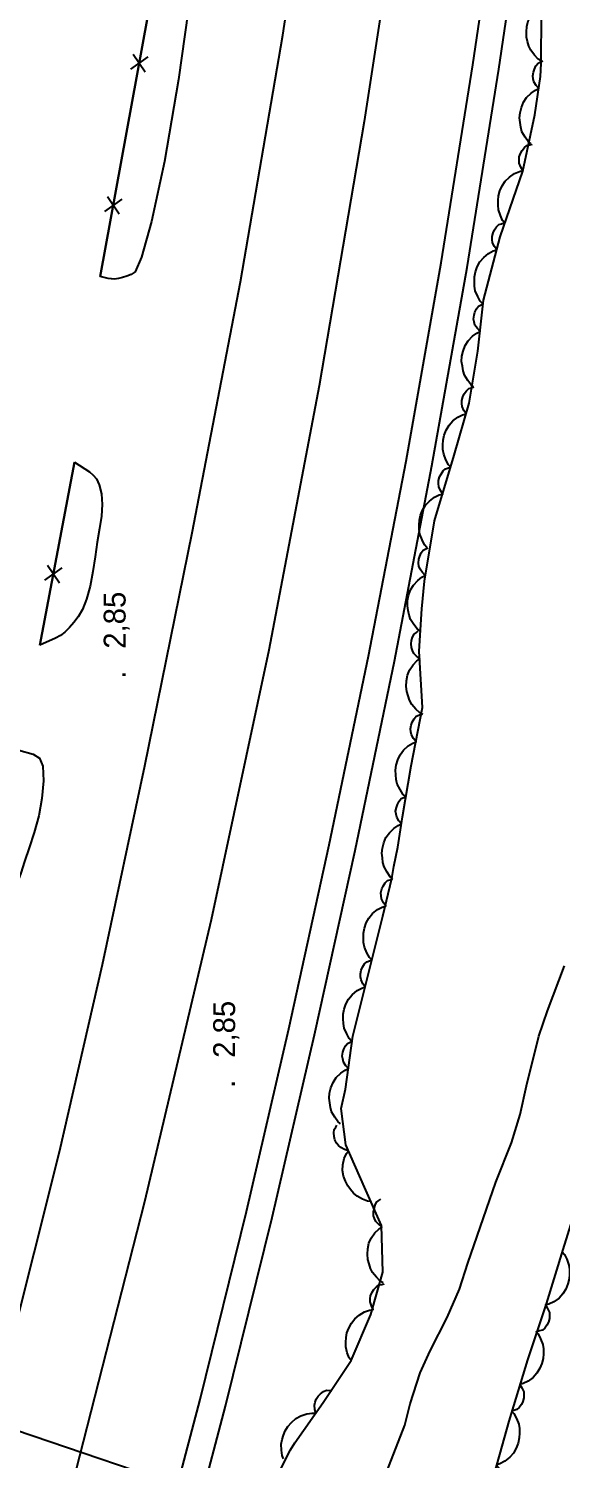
# Model space of a CAD drawing. Extents: x 731854 to 732444, y 4380981 to 4382008.
# Drawn here: x 732191.3 to 732227.8, y 4381284.5 to 4381382.4 of the extents above; entities that cross this region are included whole.
import ezdxf

# ---------------------------------------------------------------- set-up
doc = ezdxf.new("R2010")
doc.units = 0
doc.layers.get('0').update_dxf_attribs({"linetype": 'CONTINUOUS'})
for name, color, linetype in [('1', 7, 'CONTINUOUS'), ('44', 7, 'CONTINUOUS'), ('48', 7, 'CONTINUOUS'), ('53', 7, 'CONTINUOUS'), ('PATTERN_CLASS', 7, 'CONTINUOUS')]:
    doc.layers.add(name, color=color, linetype=linetype)

msp = doc.modelspace()

# ---------------------------------------------------------------- linework, layer by layer
at = {"layer": '1', "color": 0, "linetype": 'CONTINUOUS'}
for p, q in [((732199.26, 4381379.45), (732198.44, 4381380.65)), ((732198.26, 4381379.65), (732199.45, 4381380.49)), ((732196.48, 4381369.91), (732197.67, 4381370.75)), ((732197.48, 4381369.71), (732196.67, 4381370.91)), ((732192.04, 4381340.21), (732194.42, 4381352.75)), ((732192.38, 4381344.67), (732193.57, 4381345.5)), ((732193.38, 4381344.46), (732192.57, 4381345.67))]:
    msp.add_line(p, q, dxfattribs=at)
for points in [[(732196.18, 4381365.45), (732201.23, 4381393.19), (732204.22, 4381412.4), (732206.04, 4381425.94), (732207.31, 4381436.65), (732208.43, 4381446.77), (732209.44, 4381456.51), (732210.28, 4381465.62), (732211, 4381473.92), (732211.68, 4381481.29), (732212.25, 4381487.62), (732212.67, 4381492.98), (732213.06, 4381498.23), (732213.49, 4381504.13), (732213.76, 4381510.04), (732213.65, 4381515.39), (732213.19, 4381520.84), (732212.43, 4381526.92), (732211.4, 4381532.02)], [(732186.02, 4381277.19), (732189.92, 4381291.69), (732193.39, 4381305.53), (732196.33, 4381318.35), (732199.22, 4381331.94), (732202.48, 4381347.91), (732205.78, 4381365.09), (732208.68, 4381381.98), (732211.17, 4381398.46), (732213.34, 4381414.64), (732215.22, 4381430.06), (732216.85, 4381444.3), (732218.24, 4381457.58), (732219.43, 4381470.17), (732220.48, 4381481.88), (732221.42, 4381492.44)], [(732227.7, 4381488.67), (732226.84, 4381477.14), (732225.52, 4381462.81), (732223.83, 4381446.67), (732221.84, 4381429.85), (732219.59, 4381412.42), (732217.05, 4381394.35), (732214.25, 4381376.07), (732211.17, 4381357.96), (732207.72, 4381339.88), (732203.77, 4381321.41), (732199.21, 4381302.1), (732193.95, 4381281.55)], [(732199.41, 4381274.9), (732203.01, 4381288.56), (732206.18, 4381301.44), (732209.08, 4381313.94), (732211.86, 4381326.53), (732214.55, 4381339.46), (732217.12, 4381352.82), (732219.51, 4381366.38), (732221.69, 4381379.94), (732223.73, 4381393.81), (732225.69, 4381408.23), (732227.54, 4381422.75), (732229.24, 4381436.77), (732230.75, 4381450.16), (732232.05, 4381462.94), (732233.2, 4381475.48), (732234.24, 4381487.85)], [(732201.15, 4381274.42), (732204.75, 4381288.12), (732207.94, 4381301.03), (732210.84, 4381313.54), (732213.63, 4381326.15), (732216.32, 4381339.11), (732218.89, 4381352.5), (732221.29, 4381366.08), (732223.47, 4381379.66), (732225.51, 4381393.56), (732227.47, 4381408.01), (732229.33, 4381422.53), (732231.03, 4381436.57), (732232.54, 4381449.96), (732233.84, 4381462.77), (732234.99, 4381475.33), (732236.03, 4381487.69)], [(732202.4, 4381385.12), (732201.53, 4381378.94), (732200.58, 4381373.32), (732199.69, 4381369.21), (732199, 4381366.77), (732198.57, 4381365.78), (732198.29, 4381365.58), (732198, 4381365.48), (732197.7, 4381365.38), (732197.42, 4381365.31), (732197.16, 4381365.28), (732196.94, 4381365.29), (732196.71, 4381365.32), (732196.18, 4381365.45)], [(732194.42, 4381352.75), (732195.45, 4381352.08), (732195.69, 4381351.86), (732195.92, 4381351.6), (732196.11, 4381351.19), (732196.26, 4381350.58), (732196.31, 4381349.84), (732196.25, 4381349.05), (732196.13, 4381348.19), (732195.97, 4381347.27), (732195.82, 4381346.27), (732195.67, 4381345.25), (732195.48, 4381344.25), (732195.24, 4381343.36), (732194.96, 4381342.65), (732194.66, 4381342.15), (732194.36, 4381341.77), (732194.06, 4381341.42), (732193.76, 4381341.1), (732193.45, 4381340.87), (732193.11, 4381340.69), (732192.04, 4381340.21)], [(732190.6, 4381333.03), (732191.58, 4381332.76), (732192.01, 4381332.48), (732192.24, 4381331.92), (732192.28, 4381330.92), (732192.18, 4381329.71), (732191.96, 4381328.52), (732191.66, 4381327.39), (732191.31, 4381326.34), (732190.99, 4381325.39), (732190.74, 4381324.59), (732190.51, 4381323.98), (732190.23, 4381323.62), (732189.83, 4381323.39), (732189.27, 4381323.21), (732188.63, 4381323.13)]]:
    msp.add_lwpolyline(points, dxfattribs=at)
at = {"layer": '44', "color": 0, "linetype": 'CONTINUOUS'}
for points in [[(732213.88, 4381278.71), (732217.02, 4381286.81), (732217.39, 4381288.27), (732218.08, 4381290.39), (732218.76, 4381291.89), (732219.94, 4381294.17), (732220.77, 4381296.11), (732221.35, 4381297.89), (732223.27, 4381303.44), (732224.33, 4381306.13), (732224.93, 4381308.08), (732225.37, 4381310.05), (732226.21, 4381313.44), (732226.81, 4381315.17), (732227.97, 4381318.25)], [(732204.28, 4381281.73), (732189.2, 4381286.85), (732188.74, 4381287.08), (732187.64, 4381287.39), (732185.02, 4381288), (732181.82, 4381288.64), (732181.37, 4381288.42), (732178.28, 4381286.82), (732175.15, 4381285.29), (732174.77, 4381285.64), (732173.72, 4381286.86), (732173.35, 4381287.62), (732173.23, 4381288.38), (732172.72, 4381290.69)]]:
    msp.add_lwpolyline(points, dxfattribs=at)
at = {"layer": '53', "color": 0, "linetype": 'CONTINUOUS'}
for points in [[(732226.37, 4381380.22), (732226.17, 4381380.34), (732225.92, 4381380.61), (732225.66, 4381380.94), (732225.53, 4381381.23), (732225.44, 4381381.54), (732225.37, 4381381.85), (732225.35, 4381382.2), (732225.39, 4381382.57), (732225.48, 4381382.95), (732225.65, 4381383.3), (732225.91, 4381383.65), (732226.18, 4381383.9), (732226.39, 4381384.03), (732226.18, 4381384.21), (732225.99, 4381384.43), (732225.91, 4381384.63), (732225.85, 4381384.83), (732225.85, 4381385.09), (732225.9, 4381385.31), (732225.98, 4381385.55), (732226.09, 4381385.74), (732226.26, 4381385.85), (732226.39, 4381385.94)], [(732225.65, 4381374.55), (732225.47, 4381374.7), (732225.26, 4381375), (732225.05, 4381375.36), (732224.97, 4381375.67), (732224.92, 4381375.99), (732224.89, 4381376.31), (732224.92, 4381376.66), (732225.01, 4381377.02), (732225.16, 4381377.38), (732225.37, 4381377.7), (732225.68, 4381378.01), (732225.98, 4381378.22), (732226.21, 4381378.32), (732226.03, 4381378.53), (732225.87, 4381378.77), (732225.82, 4381378.98), (732225.79, 4381379.19), (732225.83, 4381379.45), (732225.9, 4381379.66), (732226.01, 4381379.88), (732226.15, 4381380.06), (732226.33, 4381380.14), (732226.48, 4381380.21)], [(732223.87, 4381369.11), (732223.72, 4381369.28), (732223.57, 4381369.62), (732223.44, 4381370.02), (732223.41, 4381370.33), (732223.42, 4381370.66), (732223.45, 4381370.98), (732223.54, 4381371.31), (732223.7, 4381371.65), (732223.91, 4381371.98), (732224.19, 4381372.26), (732224.54, 4381372.5), (732224.88, 4381372.65), (732225.12, 4381372.7), (732224.98, 4381372.94), (732224.87, 4381373.21), (732224.86, 4381373.43), (732224.87, 4381373.64), (732224.96, 4381373.88), (732225.07, 4381374.08), (732225.22, 4381374.28), (732225.39, 4381374.42), (732225.58, 4381374.47), (732225.74, 4381374.51)], [(732222.36, 4381363.59), (732222.19, 4381363.76), (732222.02, 4381364.08), (732221.85, 4381364.47), (732221.8, 4381364.78), (732221.79, 4381365.1), (732221.79, 4381365.43), (732221.86, 4381365.77), (732221.99, 4381366.12), (732222.17, 4381366.46), (732222.43, 4381366.76), (732222.77, 4381367.03), (732223.09, 4381367.2), (732223.33, 4381367.28), (732223.17, 4381367.5), (732223.04, 4381367.76), (732223.01, 4381367.98), (732223.01, 4381368.19), (732223.07, 4381368.44), (732223.17, 4381368.64), (732223.3, 4381368.85), (732223.46, 4381369.01), (732223.65, 4381369.07), (732223.8, 4381369.13)], [(732221.74, 4381357.9), (732221.55, 4381358.05), (732221.34, 4381358.34), (732221.12, 4381358.7), (732221.02, 4381359), (732220.97, 4381359.32), (732220.92, 4381359.64), (732220.94, 4381359.99), (732221.02, 4381360.35), (732221.16, 4381360.72), (732221.37, 4381361.05), (732221.66, 4381361.36), (732221.96, 4381361.58), (732222.18, 4381361.69), (732222, 4381361.89), (732221.83, 4381362.13), (732221.77, 4381362.34), (732221.74, 4381362.54), (732221.77, 4381362.8), (732221.83, 4381363.02), (732221.94, 4381363.25), (732222.07, 4381363.42), (732222.25, 4381363.51), (732222.39, 4381363.59)], [(732220.17, 4381352.39), (732220.01, 4381352.56), (732219.84, 4381352.89), (732219.69, 4381353.28), (732219.64, 4381353.6), (732219.64, 4381353.92), (732219.65, 4381354.24), (732219.73, 4381354.58), (732219.87, 4381354.93), (732220.06, 4381355.27), (732220.32, 4381355.56), (732220.67, 4381355.82), (732220.99, 4381355.99), (732221.23, 4381356.05), (732221.08, 4381356.28), (732220.96, 4381356.55), (732220.94, 4381356.76), (732220.93, 4381356.97), (732221.01, 4381357.22), (732221.1, 4381357.42), (732221.25, 4381357.63), (732221.41, 4381357.78), (732221.6, 4381357.84), (732221.75, 4381357.89)], [(732218.53, 4381346.91), (732218.37, 4381347.09), (732218.21, 4381347.42), (732218.05, 4381347.81), (732218.01, 4381348.12), (732218.01, 4381348.44), (732218.03, 4381348.76), (732218.11, 4381349.11), (732218.25, 4381349.45), (732218.45, 4381349.79), (732218.71, 4381350.07), (732219.06, 4381350.34), (732219.39, 4381350.5), (732219.63, 4381350.56), (732219.48, 4381350.79), (732219.36, 4381351.06), (732219.34, 4381351.27), (732219.34, 4381351.48), (732219.41, 4381351.73), (732219.51, 4381351.93), (732219.66, 4381352.14), (732219.82, 4381352.29), (732220.01, 4381352.35), (732220.16, 4381352.4)], [(732218.06, 4381341.19), (732217.87, 4381341.33), (732217.65, 4381341.62), (732217.42, 4381341.97), (732217.32, 4381342.27), (732217.26, 4381342.59), (732217.21, 4381342.9), (732217.22, 4381343.26), (732217.29, 4381343.62), (732217.42, 4381343.99), (732217.62, 4381344.32), (732217.91, 4381344.65), (732218.2, 4381344.87), (732218.43, 4381344.98), (732218.23, 4381345.18), (732218.07, 4381345.42), (732218, 4381345.62), (732217.96, 4381345.83), (732217.99, 4381346.09), (732218.05, 4381346.3), (732218.15, 4381346.53), (732218.28, 4381346.71), (732218.46, 4381346.8), (732218.6, 4381346.88)], [(732218.26, 4381335.47), (732218.05, 4381335.58), (732217.78, 4381335.84), (732217.51, 4381336.15), (732217.36, 4381336.44), (732217.25, 4381336.74), (732217.16, 4381337.05), (732217.12, 4381337.39), (732217.14, 4381337.77), (732217.21, 4381338.15), (732217.36, 4381338.51), (732217.6, 4381338.87), (732217.86, 4381339.14), (732218.06, 4381339.28), (732217.84, 4381339.45), (732217.64, 4381339.65), (732217.55, 4381339.85), (732217.48, 4381340.05), (732217.46, 4381340.31), (732217.49, 4381340.53), (732217.56, 4381340.77), (732217.66, 4381340.97), (732217.82, 4381341.09), (732217.94, 4381341.18)], [(732217.07, 4381329.86), (732216.9, 4381330.02), (732216.71, 4381330.33), (732216.51, 4381330.7), (732216.44, 4381331.01), (732216.41, 4381331.33), (732216.39, 4381331.65), (732216.43, 4381332), (732216.54, 4381332.35), (732216.7, 4381332.71), (732216.93, 4381333.02), (732217.25, 4381333.32), (732217.57, 4381333.51), (732217.8, 4381333.6), (732217.62, 4381333.82), (732217.48, 4381334.07), (732217.44, 4381334.28), (732217.41, 4381334.49), (732217.46, 4381334.74), (732217.54, 4381334.95), (732217.67, 4381335.17), (732217.81, 4381335.34), (732218, 4381335.42), (732218.14, 4381335.48)], [(732216.2, 4381324.21), (732216.02, 4381324.36), (732215.82, 4381324.66), (732215.61, 4381325.03), (732215.53, 4381325.34), (732215.49, 4381325.66), (732215.46, 4381325.98), (732215.5, 4381326.32), (732215.59, 4381326.68), (732215.74, 4381327.04), (732215.97, 4381327.36), (732216.28, 4381327.67), (732216.58, 4381327.87), (732216.81, 4381327.97), (732216.63, 4381328.18), (732216.48, 4381328.43), (732216.43, 4381328.64), (732216.4, 4381328.84), (732216.45, 4381329.1), (732216.52, 4381329.31), (732216.64, 4381329.53), (732216.77, 4381329.71), (732216.96, 4381329.79), (732217.1, 4381329.86)], [(732214.77, 4381318.67), (732214.61, 4381318.83), (732214.43, 4381319.15), (732214.26, 4381319.54), (732214.21, 4381319.85), (732214.19, 4381320.17), (732214.19, 4381320.49), (732214.26, 4381320.84), (732214.39, 4381321.19), (732214.57, 4381321.53), (732214.82, 4381321.83), (732215.16, 4381322.11), (732215.48, 4381322.28), (732215.72, 4381322.36), (732215.56, 4381322.58), (732215.43, 4381322.84), (732215.4, 4381323.06), (732215.39, 4381323.26), (732215.45, 4381323.52), (732215.55, 4381323.72), (732215.68, 4381323.93), (732215.84, 4381324.09), (732216.03, 4381324.15), (732216.18, 4381324.21)], [(732213.39, 4381313.11), (732213.22, 4381313.28), (732213.05, 4381313.6), (732212.87, 4381313.99), (732212.82, 4381314.3), (732212.81, 4381314.62), (732212.8, 4381314.94), (732212.87, 4381315.28), (732213, 4381315.63), (732213.18, 4381315.98), (732213.42, 4381316.28), (732213.76, 4381316.56), (732214.08, 4381316.73), (732214.32, 4381316.81), (732214.16, 4381317.03), (732214.03, 4381317.29), (732214, 4381317.51), (732213.99, 4381317.72), (732214.05, 4381317.97), (732214.14, 4381318.17), (732214.28, 4381318.39), (732214.43, 4381318.54), (732214.62, 4381318.61), (732214.77, 4381318.67)], [(732212.63, 4381307.44), (732212.45, 4381307.59), (732212.24, 4381307.89), (732212.02, 4381308.26), (732211.94, 4381308.56), (732211.89, 4381308.88), (732211.85, 4381309.2), (732211.88, 4381309.55), (732211.97, 4381309.91), (732212.12, 4381310.27), (732212.33, 4381310.6), (732212.64, 4381310.91), (732212.94, 4381311.12), (732213.17, 4381311.22), (732212.98, 4381311.42), (732212.83, 4381311.67), (732212.78, 4381311.88), (732212.74, 4381312.08), (732212.78, 4381312.34), (732212.85, 4381312.55), (732212.96, 4381312.78), (732213.1, 4381312.95), (732213.28, 4381313.04), (732213.42, 4381313.11)], [(732214.7, 4381302.12), (732214.47, 4381302.14), (732214.13, 4381302.29), (732213.76, 4381302.49), (732213.52, 4381302.7), (732213.32, 4381302.95), (732213.12, 4381303.2), (732212.96, 4381303.51), (732212.84, 4381303.86), (732212.77, 4381304.25), (732212.79, 4381304.64), (732212.88, 4381305.06), (732213.03, 4381305.4), (732213.17, 4381305.6), (732212.9, 4381305.68), (732212.64, 4381305.81), (732212.49, 4381305.96), (732212.35, 4381306.12), (732212.24, 4381306.35), (732212.19, 4381306.57), (732212.17, 4381306.82), (732212.19, 4381307.04), (732212.3, 4381307.21), (732212.38, 4381307.35)], [(732215.55, 4381296.56), (732215.35, 4381296.67), (732215.09, 4381296.93), (732214.82, 4381297.26), (732214.68, 4381297.54), (732214.58, 4381297.85), (732214.49, 4381298.16), (732214.47, 4381298.51), (732214.49, 4381298.88), (732214.57, 4381299.26), (732214.73, 4381299.61), (732214.98, 4381299.97), (732215.25, 4381300.23), (732215.45, 4381300.36), (732215.24, 4381300.54), (732215.04, 4381300.75), (732214.96, 4381300.95), (732214.89, 4381301.15), (732214.88, 4381301.41), (732214.92, 4381301.63), (732214.99, 4381301.87), (732215.1, 4381302.07), (732215.26, 4381302.18), (732215.39, 4381302.27)], [(732227.8, 4381298.67), (732227.96, 4381298.5), (732228.12, 4381298.17), (732228.27, 4381297.77), (732228.3, 4381297.46), (732228.3, 4381297.14), (732228.28, 4381296.82), (732228.2, 4381296.48), (732228.05, 4381296.13), (732227.85, 4381295.8), (732227.59, 4381295.51), (732227.23, 4381295.26), (732226.9, 4381295.1), (732226.66, 4381295.04), (732226.81, 4381294.8), (732226.93, 4381294.53), (732226.94, 4381294.32), (732226.94, 4381294.11), (732226.87, 4381293.86), (732226.76, 4381293.66), (732226.61, 4381293.46), (732226.45, 4381293.31), (732226.26, 4381293.26), (732226.11, 4381293.21)], [(732213.35, 4381291.23), (732213.21, 4381291.42), (732213.09, 4381291.77), (732212.98, 4381292.17), (732212.98, 4381292.49), (732213.02, 4381292.81), (732213.07, 4381293.13), (732213.19, 4381293.46), (732213.37, 4381293.78), (732213.6, 4381294.09), (732213.9, 4381294.35), (732214.27, 4381294.57), (732214.62, 4381294.69), (732214.87, 4381294.73), (732214.74, 4381294.97), (732214.66, 4381295.25), (732214.66, 4381295.47), (732214.69, 4381295.67), (732214.79, 4381295.91), (732214.91, 4381296.1), (732215.08, 4381296.29), (732215.26, 4381296.42), (732215.46, 4381296.45), (732215.61, 4381296.48)], [(732226.01, 4381293.24), (732226.17, 4381293.06), (732226.33, 4381292.73), (732226.48, 4381292.34), (732226.52, 4381292.03), (732226.52, 4381291.7), (732226.51, 4381291.38), (732226.42, 4381291.04), (732226.28, 4381290.7), (732226.08, 4381290.36), (732225.82, 4381290.08), (732225.47, 4381289.82), (732225.14, 4381289.66), (732224.9, 4381289.59), (732225.05, 4381289.36), (732225.17, 4381289.1), (732225.18, 4381288.88), (732225.18, 4381288.67), (732225.11, 4381288.42), (732225.01, 4381288.22), (732224.86, 4381288.02), (732224.7, 4381287.87), (732224.5, 4381287.81), (732224.35, 4381287.76)], [(732208.73, 4381284.51), (732208.64, 4381284.73), (732208.59, 4381285.09), (732208.57, 4381285.51), (732208.63, 4381285.82), (732208.73, 4381286.13), (732208.84, 4381286.43), (732209.03, 4381286.72), (732209.28, 4381287), (732209.57, 4381287.26), (732209.91, 4381287.45), (732210.32, 4381287.59), (732210.69, 4381287.64), (732210.93, 4381287.62), (732210.87, 4381287.89), (732210.84, 4381288.18), (732210.89, 4381288.39), (732210.95, 4381288.59), (732211.1, 4381288.8), (732211.26, 4381288.96), (732211.47, 4381289.11), (732211.67, 4381289.2), (732211.87, 4381289.19), (732212.03, 4381289.19)], [(732224.34, 4381287.77), (732224.5, 4381287.6), (732224.67, 4381287.27), (732224.83, 4381286.88), (732224.88, 4381286.57), (732224.88, 4381286.25), (732224.87, 4381285.93), (732224.8, 4381285.58), (732224.66, 4381285.24), (732224.47, 4381284.9), (732224.22, 4381284.61), (732223.87, 4381284.34), (732223.54, 4381284.17), (732223.31, 4381284.1), (732223.46, 4381283.87), (732223.59, 4381283.61), (732223.61, 4381283.39), (732223.61, 4381283.19), (732223.54, 4381282.93), (732223.45, 4381282.73), (732223.3, 4381282.52), (732223.15, 4381282.37), (732222.95, 4381282.31), (732222.8, 4381282.26)]]:
    msp.add_lwpolyline(points, dxfattribs=at)
at = {"layer": 'PATTERN_CLASS', "color": 0, "linetype": 'CONTINUOUS'}
msp.add_line((732194.42, 4381352.75), (732192.04, 4381340.21), dxfattribs=at)
for points in [[(732211.4, 4381532.02), (732212.43, 4381526.92), (732213.19, 4381520.84), (732213.65, 4381515.39), (732213.76, 4381510.04), (732213.49, 4381504.13), (732213.06, 4381498.23), (732212.67, 4381492.98), (732212.25, 4381487.62), (732211.68, 4381481.29), (732211, 4381473.92), (732210.28, 4381465.62), (732209.44, 4381456.51), (732208.43, 4381446.77), (732207.31, 4381436.65), (732206.04, 4381425.94), (732204.22, 4381412.4), (732201.23, 4381393.19), (732196.18, 4381365.45)], [(732213.35, 4381291.23), (732214.71, 4381294.39), (732215.53, 4381297.28), (732215.44, 4381300.48), (732214.26, 4381303.11), (732212.98, 4381306), (732212.67, 4381308.48), (732212.96, 4381309.81), (732213.47, 4381313.44), (732214.7, 4381318.38), (732215.53, 4381321.66), (732216.15, 4381324.23), (732216.27, 4381325.06), (732216.55, 4381326.39), (732216.88, 4381328.46), (732217.47, 4381331.94), (732218.23, 4381335.94), (732218.02, 4381339.79), (732218.2, 4381342.69), (732218.38, 4381344.6), (732219.07, 4381348.73), (732220.41, 4381353.23), (732221.43, 4381356.78), (732222.02, 4381360.35), (732222.42, 4381363.84), (732223.55, 4381368.17), (732225.1, 4381372.67), (732225.94, 4381376.52), (732226.32, 4381379.14), (732226.37, 4381380.03), (732226.38, 4381383.46)], [(732243.52, 4381382.92), (732243.65, 4381380.71), (732244.18, 4381375.16), (732243.07, 4381369.4), (732241.55, 4381364.27), (732240.52, 4381358.4), (732240.31, 4381353.14), (732239.39, 4381347.86), (732238.56, 4381343.46), (732237.51, 4381339.19), (732236.52, 4381334.6), (732236.59, 4381331), (732235.23, 4381325.26), (732233.66, 4381319.23), (732231.94, 4381313.02), (732231.08, 4381308.58), (732230.1, 4381305.57), (732229.01, 4381302.57), (732227.85, 4381298.83), (732226.7, 4381295.12), (732225.42, 4381291.28), (732224.15, 4381287.09), (732222.83, 4381282.35)], [(732207.97, 4381282.67), (732209.2, 4381285.13), (732209.49, 4381285.59), (732211.45, 4381288.37), (732213.35, 4381291.23)]]:
    msp.add_lwpolyline(points, dxfattribs=at)

# ---------------------------------------------------------------- texts
at = {"layer": '48', "color": 0, "linetype": 'CONTINUOUS'}
for s, p in [(' 2,85', (732197.91, 4381339.41)), ('.', (732197.91, 4381337.91)), (' 2,85', (732205.41, 4381311.4)), ('.', (732205.41, 4381309.9))]:
    msp.add_text(s, height=1.5, rotation=90, dxfattribs=at).set_placement(p)

# ---------------------------------------------------------------- meshes
at = {"color": 0, "linetype": 'CONTINUOUS'}
mesh = msp.add_polyface(dxfattribs=at)
corners = [(732162.5, 4380981), (731854.5, 4382007.5), (732444, 4380981), (732444, 4382007.5), (731854.5, 4380981)]
mesh.append_faces([[corners[k] for k in face] for face in [(0, 1, 4), (1, 0, 2, 3)]], dxfattribs={"vtx0": -1, "color": 0})
mesh = msp.add_polyface(dxfattribs=at)
corners = [(732434, 4380991), (732162.5, 4381811), (732162.5, 4380991), (731864.5, 4381811), (732434, 4381811), (731864.5, 4380991)]
mesh.append_faces([[corners[k] for k in face] for face in [(1, 0, 4), (2, 3, 5)]], dxfattribs={"vtx0": -1, "color": 0})
mesh.append_faces([[corners[k] for k in face] for face in [(0, 1, 3, 2)]], dxfattribs={"vtx0": -1, "vtx2": -1, "color": 0})

doc.saveas('drawing.dxf')
